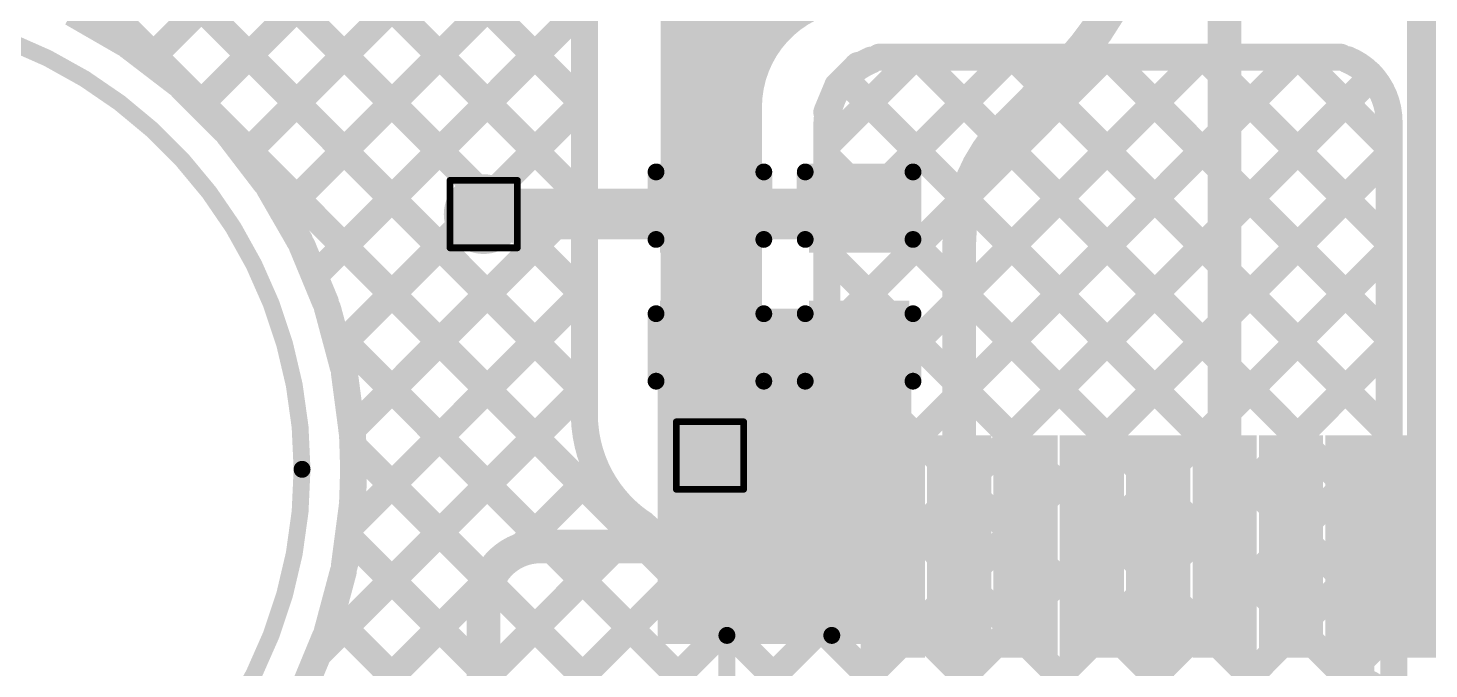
# Model space of a CAD drawing. Header units: inches. Extents: x -17 to 349, y -40 to 215.
# Drawn here: x 90.6 to 101.16, y 131.9 to 136.72 of the extents above; entities that cross this region are included whole.
import ezdxf

# ---------------------------------------------------------------- set-up
doc = ezdxf.new("R2010")
doc.units = ezdxf.units.IN
for name, color, linetype in [('Board Outline', 216, 'Continuous'), ('Bottom Layer', 5, 'Continuous'), ('Drill Drawing', 1, 'Continuous'), ('Top Layer', 1, 'Continuous'), ('Top Overlay', 2, 'Continuous'), ('Top Paste', 8, 'Continuous'), ('Top Solder', 216, 'Continuous'), ('Via Holes', 16, 'Continuous')]:
    doc.layers.add(name, color=color, linetype=linetype)

# ---------------------------------------------------------------- blocks, each defined once
blk = doc.blocks.new('C___0402_36')
at = {"layer": 'Top Layer'}
for points in [[(-0.699, -0.317), (-0.699, 0.318), (-0.241, 0.318), (-0.241, -0.317)], [(0.241, -0.317), (0.241, 0.318), (0.699, 0.318), (0.699, -0.317)]]:
    blk.add_hatch(color=1, dxfattribs=at).paths.add_polyline_path(points)
at = {"layer": 'Top Paste'}
for points in [[(-0.699, -0.317), (-0.699, 0.318), (-0.241, 0.318), (-0.241, -0.317)], [(0.241, -0.317), (0.241, 0.318), (0.699, 0.318), (0.699, -0.317)]]:
    blk.add_hatch(color=8, dxfattribs=at).paths.add_polyline_path(points)
at = {"layer": 'Top Solder'}
for points in [[(-0.758, -0.377), (-0.758, 0.378), (-0.181, 0.378), (-0.181, -0.377)], [(0.181, -0.377), (0.181, 0.378), (0.758, 0.378), (0.758, -0.377)]]:
    blk.add_hatch(color=216, dxfattribs=at).paths.add_polyline_path(points)
at = {"layer": 'Top Overlay'}
for points in [[(-0.787, -0.406, 0.127, 0.127, 0), (-0.787, 0.406, 0.127, 0.127, 0)], [(-0.279, 0.406, 0.127, 0.127, 0), (-0.787, 0.406, 0.127, 0.127, 0)], [(0.787, 0.406, 0.127, 0.127, 0), (0.279, 0.406, 0.127, 0.127, 0)], [(0.787, -0.406, 0.127, 0.127, 0), (0.787, 0.406, 0.127, 0.127, 0)], [(-0.787, -0.406, 0.127, 0.127, 0), (-0.279, -0.406, 0.127, 0.127, 0)], [(0.787, -0.406, 0.127, 0.127, 0), (0.279, -0.406, 0.127, 0.127, 0)]]:
    blk.add_lwpolyline(points, format="xyseb", dxfattribs=at)
for points in [[(-0.819, 0.406, 0.0635, 0.0635, 1), (-0.756, 0.406, 0.0635, 0.0635, 1)], [(-0.819, 0.406, 0.0635, 0.0635, 1), (-0.756, 0.406, 0.0635, 0.0635, 1)], [(-0.311, 0.406, 0.0635, 0.0635, 1), (-0.248, 0.406, 0.0635, 0.0635, 1)], [(0.248, 0.406, 0.0635, 0.0635, 1), (0.311, 0.406, 0.0635, 0.0635, 1)], [(0.756, 0.406, 0.0635, 0.0635, 1), (0.819, 0.406, 0.0635, 0.0635, 1)], [(0.756, 0.406, 0.0635, 0.0635, 1), (0.819, 0.406, 0.0635, 0.0635, 1)], [(-0.819, -0.406, 0.0635, 0.0635, 1), (-0.756, -0.406, 0.0635, 0.0635, 1)], [(-0.819, -0.406, 0.0635, 0.0635, 1), (-0.756, -0.406, 0.0635, 0.0635, 1)], [(-0.311, -0.406, 0.0635, 0.0635, 1), (-0.248, -0.406, 0.0635, 0.0635, 1)], [(0.248, -0.406, 0.0635, 0.0635, 1), (0.311, -0.406, 0.0635, 0.0635, 1)], [(0.756, -0.406, 0.0635, 0.0635, 1), (0.819, -0.406, 0.0635, 0.0635, 1)], [(0.756, -0.406, 0.0635, 0.0635, 1), (0.819, -0.406, 0.0635, 0.0635, 1)]]:
    blk.add_lwpolyline(points, format="xyseb", close=True, dxfattribs=at)
blk = doc.blocks.new('C___0402_37')
at = {"layer": 'Top Layer'}
for points in [[(-0.699, -0.318), (-0.699, 0.317), (-0.241, 0.317), (-0.241, -0.318)], [(0.241, -0.318), (0.241, 0.317), (0.699, 0.317), (0.699, -0.318)]]:
    blk.add_hatch(color=1, dxfattribs=at).paths.add_polyline_path(points)
at = {"layer": 'Top Paste'}
for points in [[(-0.699, -0.318), (-0.699, 0.317), (-0.241, 0.317), (-0.241, -0.318)], [(0.241, -0.318), (0.241, 0.317), (0.699, 0.317), (0.699, -0.318)]]:
    blk.add_hatch(color=8, dxfattribs=at).paths.add_polyline_path(points)
at = {"layer": 'Top Solder'}
for points in [[(-0.758, -0.377), (-0.758, 0.377), (-0.181, 0.377), (-0.181, -0.377)], [(0.181, -0.377), (0.181, 0.377), (0.758, 0.377), (0.758, -0.377)]]:
    blk.add_hatch(color=216, dxfattribs=at).paths.add_polyline_path(points)
at = {"layer": 'Top Overlay'}
for points in [[(-0.787, -0.406, 0.127, 0.127, 0), (-0.787, 0.406, 0.127, 0.127, 0)], [(-0.279, 0.406, 0.127, 0.127, 0), (-0.787, 0.406, 0.127, 0.127, 0)], [(0.787, 0.406, 0.127, 0.127, 0), (0.279, 0.406, 0.127, 0.127, 0)], [(0.787, -0.406, 0.127, 0.127, 0), (0.787, 0.406, 0.127, 0.127, 0)], [(-0.279, -0.406, 0.127, 0.127, 0), (-0.787, -0.406, 0.127, 0.127, 0)], [(0.787, -0.406, 0.127, 0.127, 0), (0.279, -0.406, 0.127, 0.127, 0)]]:
    blk.add_lwpolyline(points, format="xyseb", dxfattribs=at)
for points in [[(-0.819, 0.406, 0.0635, 0.0635, 1), (-0.756, 0.406, 0.0635, 0.0635, 1)], [(-0.819, 0.406, 0.0635, 0.0635, 1), (-0.756, 0.406, 0.0635, 0.0635, 1)], [(-0.311, 0.406, 0.0635, 0.0635, 1), (-0.248, 0.406, 0.0635, 0.0635, 1)], [(0.248, 0.406, 0.0635, 0.0635, 1), (0.311, 0.406, 0.0635, 0.0635, 1)], [(0.756, 0.406, 0.0635, 0.0635, 1), (0.819, 0.406, 0.0635, 0.0635, 1)], [(0.756, 0.406, 0.0635, 0.0635, 1), (0.819, 0.406, 0.0635, 0.0635, 1)], [(-0.819, -0.406, 0.0635, 0.0635, 1), (-0.756, -0.406, 0.0635, 0.0635, 1)], [(-0.819, -0.406, 0.0635, 0.0635, 1), (-0.756, -0.406, 0.0635, 0.0635, 1)], [(-0.311, -0.406, 0.0635, 0.0635, 1), (-0.248, -0.406, 0.0635, 0.0635, 1)], [(0.248, -0.406, 0.0635, 0.0635, 1), (0.311, -0.406, 0.0635, 0.0635, 1)], [(0.756, -0.406, 0.0635, 0.0635, 1), (0.819, -0.406, 0.0635, 0.0635, 1)], [(0.756, -0.406, 0.0635, 0.0635, 1), (0.819, -0.406, 0.0635, 0.0635, 1)]]:
    blk.add_lwpolyline(points, format="xyseb", close=True, dxfattribs=at)
blk = doc.blocks.new('64_TQFP__10_10__63')
at = {"layer": 'Top Layer'}
for points in [[(4.935, 3.89), (6.405, 3.89), (6.405, 3.61), (4.935, 3.61)], [(4.935, 3.39), (6.405, 3.39), (6.405, 3.11), (4.935, 3.11)], [(4.935, 2.89), (6.405, 2.89), (6.405, 2.61), (4.935, 2.61)], [(4.935, 2.39), (6.405, 2.39), (6.405, 2.11), (4.935, 2.11)], [(4.935, 1.89), (6.405, 1.89), (6.405, 1.61), (4.935, 1.61)], [(4.935, 1.39), (6.405, 1.39), (6.405, 1.11), (4.935, 1.11)], [(4.935, 0.89), (6.405, 0.89), (6.405, 0.61), (4.935, 0.61)], [(4.935, 0.39), (6.405, 0.39), (6.405, 0.11), (4.935, 0.11)], [(4.935, -0.11), (6.405, -0.11), (6.405, -0.39), (4.935, -0.39)]]:
    blk.add_hatch(color=1, dxfattribs=at).paths.add_polyline_path(points)
at = {"layer": 'Top Paste'}
for points in [[(4.935, 3.89), (6.405, 3.89), (6.405, 3.61), (4.935, 3.61)], [(4.935, 3.39), (6.405, 3.39), (6.405, 3.11), (4.935, 3.11)], [(4.935, 2.89), (6.405, 2.89), (6.405, 2.61), (4.935, 2.61)], [(4.935, 2.39), (6.405, 2.39), (6.405, 2.11), (4.935, 2.11)], [(4.935, 1.89), (6.405, 1.89), (6.405, 1.61), (4.935, 1.61)], [(4.935, 1.39), (6.405, 1.39), (6.405, 1.11), (4.935, 1.11)], [(4.935, 0.89), (6.405, 0.89), (6.405, 0.61), (4.935, 0.61)], [(4.935, 0.39), (6.405, 0.39), (6.405, 0.11), (4.935, 0.11)], [(4.935, -0.11), (6.405, -0.11), (6.405, -0.39), (4.935, -0.39)]]:
    blk.add_hatch(color=8, dxfattribs=at).paths.add_polyline_path(points)
at = {"layer": 'Top Solder'}
for points in [[(4.833, 3.992), (6.507, 3.992), (6.507, 3.508), (4.833, 3.508)], [(4.833, 3.492), (6.507, 3.492), (6.507, 3.008), (4.833, 3.008)], [(4.833, 2.992), (6.507, 2.992), (6.507, 2.508), (4.833, 2.508)], [(4.833, 2.492), (6.507, 2.492), (6.507, 2.008), (4.833, 2.008)], [(4.833, 1.992), (6.507, 1.992), (6.507, 1.508), (4.833, 1.508)], [(4.833, 1.492), (6.507, 1.492), (6.507, 1.008), (4.833, 1.008)], [(4.833, 0.992), (6.507, 0.992), (6.507, 0.508), (4.833, 0.508)], [(4.833, 0.492), (6.507, 0.492), (6.507, 0.008), (4.833, 0.008)], [(4.833, -0.008), (6.507, -0.008), (6.507, -0.492), (4.833, -0.492)]]:
    blk.add_hatch(color=216, dxfattribs=at).paths.add_polyline_path(points)
at = {"layer": 'Top Overlay'}
for points in [[(4.21, 5, 0.127, 0.127, 0), (5, 5, 0.127, 0.127, 0)], [(5, 5, 0.127, 0.127, 0), (5, 4.21, 0.127, 0.127, 0)]]:
    blk.add_lwpolyline(points, format="xyseb", dxfattribs=at)
for points in [[(4.968, 5, 0.0635, 0.0635, 1), (5.032, 5, 0.0635, 0.0635, 1)], [(4.968, 5, 0.0635, 0.0635, 1), (5.032, 5, 0.0635, 0.0635, 1)], [(4.968, 4.21, 0.0635, 0.0635, 1), (5.032, 4.21, 0.0635, 0.0635, 1)]]:
    blk.add_lwpolyline(points, format="xyseb", close=True, dxfattribs=at)

msp = doc.modelspace()

# ---------------------------------------------------------------- hatches: boundary and pattern name
at = {"layer": 'Bottom Layer'}
h = msp.add_hatch(color=5, dxfattribs=at)
edge = h.paths.add_edge_path()
edge.add_arc((94.037, 135.32), 0.3, 0, 360)
h = msp.add_hatch(color=5, dxfattribs=at)
edge = h.paths.add_edge_path()
edge.add_arc((95.742, 133.503), 0.3, 0, 360)
h = msp.add_hatch(color=5, dxfattribs=at)
edge = h.paths.add_edge_path()
edge.add_arc((100.62, 131.609), 0.3, 0, 360)
at = {"layer": 'Top Layer'}
h = msp.add_hatch(color=1, dxfattribs=at)
edge = h.paths.add_edge_path()
edge.add_arc((94.037, 135.32), 0.3, 0, 360)
msp.add_hatch(color=1, dxfattribs=at).paths.add_polyline_path([(95.349, 132.084), (97.26, 132.084), (97.26, 134.609), (95.349, 134.609)])
h = msp.add_hatch(color=1, dxfattribs=at)
edge = h.paths.add_edge_path()
edge.add_arc((95.742, 133.503), 0.3, 0, 360)
h = msp.add_hatch(color=1, dxfattribs=at)
edge = h.paths.add_edge_path()
edge.add_arc((100.62, 131.609), 0.3, 0, 360)
at = {"layer": 'Via Holes'}
h = msp.add_hatch(color=7, dxfattribs=at)
edge = h.paths.add_edge_path()
edge.add_arc((94.037, 135.32), 0.15, 0, 360)
h = msp.add_hatch(color=7, dxfattribs=at)
edge = h.paths.add_edge_path()
edge.add_arc((95.742, 133.503), 0.15, 0, 360)

# ---------------------------------------------------------------- linework, layer by layer
at = {"layer": 'Board Outline'}
for points in [[(89.211, 136.856, 0.127, 0.127, -0.414214), (92.669, 133.399, 0.127, 0.127, 0)], [(92.669, 133.399, 0.127, 0.127, -0.414214), (89.211, 129.942, 0.127, 0.127, 0)]]:
    msp.add_lwpolyline(points, format="xyseb", dxfattribs=at)
msp.add_lwpolyline([(92.637, 133.399, 0.0635, 0.0635, 1), (92.701, 133.399, 0.0635, 0.0635, 1)], format="xyseb", close=True, dxfattribs=at)
msp.add_lwpolyline([(92.637, 133.399, 0.0635, 0.0635, 1), (92.701, 133.399, 0.0635, 0.0635, 1)], format="xyseb", close=True, dxfattribs=at)
at = {"layer": 'Bottom Layer'}
for points in [[(87.876, 140.188, 0.203, 0.203, 0), (100.895, 127.17, 0.203, 0.203, 0)], [(88.595, 140.188, 0.203, 0.203, 0), (94.796, 133.987, 0.203, 0.203, 0)], [(89.313, 140.188, 0.203, 0.203, 0), (94.796, 134.705, 0.203, 0.203, 0)], [(90.032, 140.188, 0.203, 0.203, 0), (94.796, 135.424, 0.203, 0.203, 0)], [(90.75, 140.188, 0.203, 0.203, 0), (94.796, 136.142, 0.203, 0.203, 0)], [(91.074, 136.756, 0.203, 0.203, 0), (94.506, 140.188, 0.203, 0.203, 0)], [(91.51, 136.474, 0.203, 0.203, 0), (94.796, 139.761, 0.203, 0.203, 0)], [(94.796, 139.227, 0.203, 0.203, 0), (94.796, 133.815, 0.203, 0.203, 0)], [(91.897, 136.142, 0.203, 0.203, 0), (94.796, 139.042, 0.203, 0.203, 0)], [(95.753, 136.125, 0.762, 0.762, 0), (95.753, 138.35, 0.762, 0.762, 0)], [(92.236, 135.763, 0.203, 0.203, 0), (94.796, 138.324, 0.203, 0.203, 0)], [(92.526, 135.335, 0.203, 0.203, 0), (94.796, 137.605, 0.203, 0.203, 0)], [(95.753, 136.125, 0.762, 0.762, -0.414214), (96.866, 137.237, 0.762, 0.762, 0)], [(90.935, 136.836, 0.203, 0.203, 0), (91.327, 136.61, 0.203, 0.203, 0)], [(92.763, 134.854, 0.203, 0.203, 0), (94.796, 136.887, 0.203, 0.203, 0)], [(91.369, 136.582, 0.203, 0.203, 0), (91.728, 136.307, 0.203, 0.203, 0)], [(92.276, 128.619, 0.203, 0.203, 0), (100.158, 136.501, 0.203, 0.203, 0)], [(96.622, 135.839, 0.203, 0.203, 0), (97.284, 136.501, 0.203, 0.203, 0)], [(96.622, 135.121, 0.203, 0.203, 0), (98.002, 136.501, 0.203, 0.203, 0)], [(96.622, 133.684, 0.203, 0.203, 0), (99.439, 136.501, 0.203, 0.203, 0)], [(96.622, 134.402, 0.203, 0.203, 0), (98.721, 136.501, 0.203, 0.203, 0)], [(97.018, 136.501, 0.203, 0.203, 0), (100.494, 136.501, 0.203, 0.203, 0)], [(97.311, 136.501, 0.203, 0.203, 0), (100.895, 132.917, 0.203, 0.203, 0)], [(98.03, 136.501, 0.203, 0.203, 0), (100.859, 133.671, 0.203, 0.203, 0)], [(98.748, 136.501, 0.203, 0.203, 0), (100.859, 134.39, 0.203, 0.203, 0)], [(99.466, 136.501, 0.203, 0.203, 0), (100.859, 135.108, 0.203, 0.203, 0)], [(100.185, 136.501, 0.203, 0.203, 0), (100.859, 135.826, 0.203, 0.203, 0)], [(95.753, 133.514, 0.762, 0.762, 0), (95.753, 136.125, 0.762, 0.762, 0)], [(96.622, 135.979, 0.203, 0.203, -0.302887), (96.956, 136.479, 0.203, 0.203, 0)], [(96.705, 136.286, 0.203, 0.203, 0), (96.857, 136.439, 0.203, 0.203, 0)], [(100.547, 136.482, 0.203, 0.203, -0.097367), (100.71, 136.374, 0.203, 0.203, 0)], [(91.766, 136.273, 0.203, 0.203, 0), (92.086, 135.953, 0.203, 0.203, 0)], [(92.994, 128.619, 0.203, 0.203, 0), (100.729, 136.354, 0.203, 0.203, 0)], [(96.622, 136.087, 0.203, 0.203, 0), (96.705, 136.286, 0.203, 0.203, 0)], [(96.757, 136.337, 0.203, 0.203, 0), (100.895, 132.199, 0.203, 0.203, 0)], [(100.712, 136.372, 0.203, 0.203, -0.097307), (100.82, 136.209, 0.203, 0.203, 0)], [(92.941, 134.313, 0.203, 0.203, 0), (94.796, 136.168, 0.203, 0.203, 0)], [(100.821, 136.207, 0.203, 0.203, -0.097116), (100.859, 136.016, 0.203, 0.203, 0)], [(96.622, 133.649, 0.203, 0.203, 0), (96.622, 135.979, 0.203, 0.203, 0)], [(100.859, 136.014, 0.203, 0.203, 0), (100.859, 133.394, 0.203, 0.203, 0)], [(100.859, 136.014, 0.203, 0.203, 0), (100.859, 133.394, 0.203, 0.203, 0)], [(92.119, 135.915, 0.203, 0.203, 0), (92.394, 135.556, 0.203, 0.203, 0)], [(93.713, 128.619, 0.203, 0.203, 0), (100.859, 135.766, 0.203, 0.203, 0)], [(96.622, 135.753, 0.203, 0.203, 0), (100.895, 131.48, 0.203, 0.203, 0)], [(92.423, 135.514, 0.203, 0.203, 0), (92.649, 135.122, 0.203, 0.203, 0)], [(93.044, 133.698, 0.203, 0.203, 0), (94.796, 135.45, 0.203, 0.203, 0)], [(92.671, 135.077, 0.203, 0.203, 0), (92.844, 134.659, 0.203, 0.203, 0)], [(94.431, 128.619, 0.203, 0.203, 0), (100.859, 135.047, 0.203, 0.203, 0)], [(96.622, 135.034, 0.203, 0.203, 0), (100.895, 130.762, 0.203, 0.203, 0)], [(93.025, 132.961, 0.203, 0.203, 0), (94.796, 134.732, 0.203, 0.203, 0)], [(92.861, 134.611, 0.203, 0.203, 0), (92.978, 134.174, 0.203, 0.203, 0)], [(92.906, 134.44, 0.203, 0.203, 0), (100.895, 126.451, 0.203, 0.203, 0)], [(95.15, 128.619, 0.203, 0.203, 0), (100.859, 134.329, 0.203, 0.203, 0)], [(96.622, 134.316, 0.203, 0.203, 0), (100.895, 130.044, 0.203, 0.203, 0)], [(92.988, 134.124, 0.203, 0.203, 0), (93.047, 133.676, 0.203, 0.203, 0)], [(92.789, 132.006, 0.203, 0.203, 0), (94.796, 134.013, 0.203, 0.203, 0)], [(94.801, 133.717, 0.203, 0.203, -0.024544), (94.796, 133.815, 0.203, 0.203, 0)], [(93.05, 133.638, 0.203, 0.203, 0), (93.057, 133.412, 0.203, 0.203, 0)], [(94.839, 133.526, 0.203, 0.203, -0.049128), (94.801, 133.717, 0.203, 0.203, 0)], [(96.622, 133.648, 0.203, 0.203, -0.024535), (96.618, 133.567, 0.203, 0.203, 0)], [(93.052, 133.576, 0.203, 0.203, 0), (96.867, 129.761, 0.203, 0.203, 0)], [(96.618, 133.567, 0.203, 0.203, -0.049131), (96.587, 133.408, 0.203, 0.203, 0)], [(96.621, 133.599, 0.203, 0.203, 0), (100.895, 129.325, 0.203, 0.203, 0)], [(96.962, 129.713, 0.203, 0.203, 0), (100.859, 133.611, 0.203, 0.203, 0)], [(94.914, 133.345, 0.203, 0.203, -0.049128), (94.839, 133.526, 0.203, 0.203, 0)], [(89.287, 127.786, 0.203, 0.203, 0), (94.891, 133.39, 0.203, 0.203, 0)], [(93.05, 133.16, 0.203, 0.203, 0), (93.057, 133.386, 0.203, 0.203, 0)], [(95.022, 133.183, 0.203, 0.203, -0.049128), (94.914, 133.345, 0.203, 0.203, 0)], [(96.587, 133.408, 0.203, 0.203, -0.049131), (96.524, 133.257, 0.203, 0.203, 0)], [(100.875, 133.278, 0.203, 0.203, -0.049122), (100.859, 133.394, 0.203, 0.203, 0)], [(96.524, 133.257, 0.203, 0.203, -0.049131), (96.434, 133.122, 0.203, 0.203, 0)], [(100.895, 125.918, 0.203, 0.203, 0), (100.895, 133.213, 0.203, 0.203, 0)], [(92.988, 132.674, 0.203, 0.203, 0), (93.047, 133.122, 0.203, 0.203, 0)], [(95.16, 133.045, 0.203, 0.203, -0.049128), (95.022, 133.183, 0.203, 0.203, 0)], [(96.434, 133.122, 0.203, 0.203, -0.049131), (96.319, 133.007, 0.203, 0.203, 0)], [(95.239, 132.987, 0.203, 0.203, -0.024479), (95.16, 133.045, 0.203, 0.203, 0)], [(96.319, 133.007, 0.203, 0.203, -0.048166), (96.187, 132.918, 0.203, 0.203, 0)], [(96.409, 133.093, 0.203, 0.203, 0), (100.895, 128.607, 0.203, 0.203, 0)], [(90.006, 127.786, 0.203, 0.203, 0), (95.22, 133, 0.203, 0.203, 0)], [(96.187, 132.918, 0.203, 0.203, -0.365609), (95.239, 132.987, 0.203, 0.203, 0)], [(97.417, 129.449, 0.203, 0.203, 0), (100.895, 132.928, 0.203, 0.203, 0)], [(93.016, 132.893, 0.203, 0.203, 0), (96.231, 129.679, 0.203, 0.203, 0)], [(95.972, 132.811, 0.203, 0.203, 0), (100.895, 127.888, 0.203, 0.203, 0)], [(91.573, 128.634, 0.203, 0.203, 0), (95.716, 132.778, 0.203, 0.203, 0)], [(92.861, 132.187, 0.203, 0.203, 0), (92.978, 132.624, 0.203, 0.203, 0)], [(92.891, 132.3, 0.203, 0.203, 0), (95.97, 129.221, 0.203, 0.203, 0)], [(97.945, 129.259, 0.203, 0.203, 0), (100.895, 132.209, 0.203, 0.203, 0)], [(92.671, 131.721, 0.203, 0.203, 0), (92.844, 132.139, 0.203, 0.203, 0)]]:
    msp.add_lwpolyline(points, format="xyseb", dxfattribs=at)
for points in [[(91.023, 136.756, 0.102, 0.102, 1), (91.124, 136.756, 0.102, 0.102, 1)], [(91.276, 136.61, 0.102, 0.102, 1), (91.377, 136.61, 0.102, 0.102, 1)], [(91.318, 136.582, 0.102, 0.102, 1), (91.42, 136.582, 0.102, 0.102, 1)], [(96.967, 136.501, 0.102, 0.102, 1), (97.069, 136.501, 0.102, 0.102, 1)], [(97.233, 136.501, 0.102, 0.102, 1), (97.335, 136.501, 0.102, 0.102, 1)], [(97.26, 136.501, 0.102, 0.102, 1), (97.362, 136.501, 0.102, 0.102, 1)], [(97.951, 136.501, 0.102, 0.102, 1), (98.053, 136.501, 0.102, 0.102, 1)], [(97.979, 136.501, 0.102, 0.102, 1), (98.08, 136.501, 0.102, 0.102, 1)], [(98.67, 136.501, 0.102, 0.102, 1), (98.772, 136.501, 0.102, 0.102, 1)], [(98.697, 136.501, 0.102, 0.102, 1), (98.799, 136.501, 0.102, 0.102, 1)], [(99.388, 136.501, 0.102, 0.102, 1), (99.49, 136.501, 0.102, 0.102, 1)], [(99.416, 136.501, 0.102, 0.102, 1), (99.517, 136.501, 0.102, 0.102, 1)], [(100.107, 136.501, 0.102, 0.102, 1), (100.208, 136.501, 0.102, 0.102, 1)], [(100.134, 136.501, 0.102, 0.102, 1), (100.236, 136.501, 0.102, 0.102, 1)], [(100.444, 136.501, 0.102, 0.102, 1), (100.545, 136.501, 0.102, 0.102, 1)], [(91.459, 136.474, 0.102, 0.102, 1), (91.56, 136.474, 0.102, 0.102, 1)], [(95.563, 136.125, 0.381, 0.381, 1), (95.944, 136.125, 0.381, 0.381, 1)], [(95.563, 136.125, 0.381, 0.381, 1), (95.944, 136.125, 0.381, 0.381, 1)], [(95.563, 136.125, 0.381, 0.381, 1), (95.944, 136.125, 0.381, 0.381, 1)], [(96.807, 136.439, 0.102, 0.102, 1), (96.908, 136.439, 0.102, 0.102, 1)], [(96.905, 136.479, 0.102, 0.102, 1), (97.007, 136.479, 0.102, 0.102, 1)], [(100.497, 136.482, 0.102, 0.102, 1), (100.598, 136.482, 0.102, 0.102, 1)], [(91.677, 136.307, 0.102, 0.102, 1), (91.778, 136.307, 0.102, 0.102, 1)], [(91.715, 136.273, 0.102, 0.102, 1), (91.817, 136.273, 0.102, 0.102, 1)], [(96.654, 136.286, 0.102, 0.102, 1), (96.756, 136.286, 0.102, 0.102, 1)], [(96.654, 136.286, 0.102, 0.102, 1), (96.756, 136.286, 0.102, 0.102, 1)], [(96.706, 136.337, 0.102, 0.102, 1), (96.808, 136.337, 0.102, 0.102, 1)], [(100.659, 136.374, 0.102, 0.102, 1), (100.761, 136.374, 0.102, 0.102, 1)], [(100.661, 136.372, 0.102, 0.102, 1), (100.763, 136.372, 0.102, 0.102, 1)], [(100.678, 136.354, 0.102, 0.102, 1), (100.78, 136.354, 0.102, 0.102, 1)], [(94.745, 136.168, 0.102, 0.102, 1), (94.847, 136.168, 0.102, 0.102, 1)], [(100.77, 136.209, 0.102, 0.102, 1), (100.871, 136.209, 0.102, 0.102, 1)], [(100.77, 136.207, 0.102, 0.102, 1), (100.872, 136.207, 0.102, 0.102, 1)], [(91.846, 136.142, 0.102, 0.102, 1), (91.947, 136.142, 0.102, 0.102, 1)], [(94.745, 136.142, 0.102, 0.102, 1), (94.847, 136.142, 0.102, 0.102, 1)], [(96.572, 136.087, 0.102, 0.102, 1), (96.673, 136.087, 0.102, 0.102, 1)], [(96.572, 135.979, 0.102, 0.102, 1), (96.673, 135.979, 0.102, 0.102, 1)], [(96.572, 135.979, 0.102, 0.102, 1), (96.673, 135.979, 0.102, 0.102, 1)], [(100.809, 136.016, 0.102, 0.102, 1), (100.91, 136.016, 0.102, 0.102, 1)], [(100.809, 136.014, 0.102, 0.102, 1), (100.91, 136.014, 0.102, 0.102, 1)], [(100.809, 136.014, 0.102, 0.102, 1), (100.91, 136.014, 0.102, 0.102, 1)], [(92.035, 135.953, 0.102, 0.102, 1), (92.136, 135.953, 0.102, 0.102, 1)], [(92.068, 135.915, 0.102, 0.102, 1), (92.17, 135.915, 0.102, 0.102, 1)], [(92.185, 135.763, 0.102, 0.102, 1), (92.286, 135.763, 0.102, 0.102, 1)], [(96.572, 135.839, 0.102, 0.102, 1), (96.673, 135.839, 0.102, 0.102, 1)], [(96.572, 135.753, 0.102, 0.102, 1), (96.673, 135.753, 0.102, 0.102, 1)], [(100.809, 135.826, 0.102, 0.102, 1), (100.91, 135.826, 0.102, 0.102, 1)], [(100.809, 135.766, 0.102, 0.102, 1), (100.91, 135.766, 0.102, 0.102, 1)], [(92.344, 135.556, 0.102, 0.102, 1), (92.445, 135.556, 0.102, 0.102, 1)], [(92.372, 135.514, 0.102, 0.102, 1), (92.473, 135.514, 0.102, 0.102, 1)], [(94.745, 135.45, 0.102, 0.102, 1), (94.847, 135.45, 0.102, 0.102, 1)], [(92.475, 135.335, 0.102, 0.102, 1), (92.577, 135.335, 0.102, 0.102, 1)], [(94.745, 135.424, 0.102, 0.102, 1), (94.847, 135.424, 0.102, 0.102, 1)], [(92.598, 135.122, 0.102, 0.102, 1), (92.7, 135.122, 0.102, 0.102, 1)], [(96.572, 135.121, 0.102, 0.102, 1), (96.673, 135.121, 0.102, 0.102, 1)], [(92.62, 135.077, 0.102, 0.102, 1), (92.722, 135.077, 0.102, 0.102, 1)], [(96.572, 135.034, 0.102, 0.102, 1), (96.673, 135.034, 0.102, 0.102, 1)], [(100.809, 135.108, 0.102, 0.102, 1), (100.91, 135.108, 0.102, 0.102, 1)], [(100.809, 135.047, 0.102, 0.102, 1), (100.91, 135.047, 0.102, 0.102, 1)], [(92.713, 134.854, 0.102, 0.102, 1), (92.814, 134.854, 0.102, 0.102, 1)], [(94.745, 134.732, 0.102, 0.102, 1), (94.847, 134.732, 0.102, 0.102, 1)], [(94.745, 134.705, 0.102, 0.102, 1), (94.847, 134.705, 0.102, 0.102, 1)], [(92.794, 134.659, 0.102, 0.102, 1), (92.895, 134.659, 0.102, 0.102, 1)], [(92.81, 134.611, 0.102, 0.102, 1), (92.911, 134.611, 0.102, 0.102, 1)], [(92.856, 134.44, 0.102, 0.102, 1), (92.957, 134.44, 0.102, 0.102, 1)], [(96.572, 134.402, 0.102, 0.102, 1), (96.673, 134.402, 0.102, 0.102, 1)], [(100.809, 134.39, 0.102, 0.102, 1), (100.91, 134.39, 0.102, 0.102, 1)], [(92.89, 134.313, 0.102, 0.102, 1), (92.991, 134.313, 0.102, 0.102, 1)], [(96.572, 134.316, 0.102, 0.102, 1), (96.673, 134.316, 0.102, 0.102, 1)], [(100.809, 134.329, 0.102, 0.102, 1), (100.91, 134.329, 0.102, 0.102, 1)], [(92.927, 134.174, 0.102, 0.102, 1), (93.029, 134.174, 0.102, 0.102, 1)], [(92.937, 134.124, 0.102, 0.102, 1), (93.038, 134.124, 0.102, 0.102, 1)], [(94.745, 134.013, 0.102, 0.102, 1), (94.847, 134.013, 0.102, 0.102, 1)], [(94.745, 133.987, 0.102, 0.102, 1), (94.847, 133.987, 0.102, 0.102, 1)], [(94.745, 133.815, 0.102, 0.102, 1), (94.847, 133.815, 0.102, 0.102, 1)], [(94.745, 133.815, 0.102, 0.102, 1), (94.847, 133.815, 0.102, 0.102, 1)], [(95.563, 133.514, 0.381, 0.381, 1), (95.944, 133.514, 0.381, 0.381, 1)], [(92.993, 133.698, 0.102, 0.102, 1), (93.095, 133.698, 0.102, 0.102, 1)], [(92.996, 133.676, 0.102, 0.102, 1), (93.097, 133.676, 0.102, 0.102, 1)], [(92.999, 133.638, 0.102, 0.102, 1), (93.101, 133.638, 0.102, 0.102, 1)], [(94.75, 133.717, 0.102, 0.102, 1), (94.852, 133.717, 0.102, 0.102, 1)], [(94.75, 133.717, 0.102, 0.102, 1), (94.852, 133.717, 0.102, 0.102, 1)], [(96.572, 133.684, 0.102, 0.102, 1), (96.673, 133.684, 0.102, 0.102, 1)], [(96.572, 133.649, 0.102, 0.102, 1), (96.673, 133.649, 0.102, 0.102, 1)], [(96.572, 133.648, 0.102, 0.102, 1), (96.673, 133.648, 0.102, 0.102, 1)], [(100.809, 133.671, 0.102, 0.102, 1), (100.91, 133.671, 0.102, 0.102, 1)], [(93.001, 133.576, 0.102, 0.102, 1), (93.103, 133.576, 0.102, 0.102, 1)], [(96.568, 133.567, 0.102, 0.102, 1), (96.669, 133.567, 0.102, 0.102, 1)], [(96.568, 133.567, 0.102, 0.102, 1), (96.669, 133.567, 0.102, 0.102, 1)], [(96.57, 133.599, 0.102, 0.102, 1), (96.672, 133.599, 0.102, 0.102, 1)], [(100.809, 133.611, 0.102, 0.102, 1), (100.91, 133.611, 0.102, 0.102, 1)], [(94.788, 133.526, 0.102, 0.102, 1), (94.89, 133.526, 0.102, 0.102, 1)], [(94.788, 133.526, 0.102, 0.102, 1), (94.89, 133.526, 0.102, 0.102, 1)], [(93.006, 133.412, 0.102, 0.102, 1), (93.108, 133.412, 0.102, 0.102, 1)], [(93.006, 133.386, 0.102, 0.102, 1), (93.108, 133.386, 0.102, 0.102, 1)], [(94.841, 133.39, 0.102, 0.102, 1), (94.942, 133.39, 0.102, 0.102, 1)], [(94.863, 133.345, 0.102, 0.102, 1), (94.965, 133.345, 0.102, 0.102, 1)], [(94.863, 133.345, 0.102, 0.102, 1), (94.965, 133.345, 0.102, 0.102, 1)], [(96.536, 133.408, 0.102, 0.102, 1), (96.637, 133.408, 0.102, 0.102, 1)], [(96.536, 133.408, 0.102, 0.102, 1), (96.637, 133.408, 0.102, 0.102, 1)], [(100.809, 133.394, 0.102, 0.102, 1), (100.91, 133.394, 0.102, 0.102, 1)], [(100.809, 133.394, 0.102, 0.102, 1), (100.91, 133.394, 0.102, 0.102, 1)], [(100.809, 133.394, 0.102, 0.102, 1), (100.91, 133.394, 0.102, 0.102, 1)], [(96.474, 133.257, 0.102, 0.102, 1), (96.575, 133.257, 0.102, 0.102, 1)], [(96.474, 133.257, 0.102, 0.102, 1), (96.575, 133.257, 0.102, 0.102, 1)], [(100.824, 133.278, 0.102, 0.102, 1), (100.926, 133.278, 0.102, 0.102, 1)], [(100.844, 133.213, 0.102, 0.102, 1), (100.946, 133.213, 0.102, 0.102, 1)], [(92.996, 133.122, 0.102, 0.102, 1), (93.097, 133.122, 0.102, 0.102, 1)], [(92.999, 133.16, 0.102, 0.102, 1), (93.101, 133.16, 0.102, 0.102, 1)], [(94.972, 133.183, 0.102, 0.102, 1), (95.073, 133.183, 0.102, 0.102, 1)], [(94.972, 133.183, 0.102, 0.102, 1), (95.073, 133.183, 0.102, 0.102, 1)], [(96.383, 133.122, 0.102, 0.102, 1), (96.485, 133.122, 0.102, 0.102, 1)], [(96.383, 133.122, 0.102, 0.102, 1), (96.485, 133.122, 0.102, 0.102, 1)], [(95.11, 133.045, 0.102, 0.102, 1), (95.211, 133.045, 0.102, 0.102, 1)], [(95.11, 133.045, 0.102, 0.102, 1), (95.211, 133.045, 0.102, 0.102, 1)], [(96.268, 133.007, 0.102, 0.102, 1), (96.37, 133.007, 0.102, 0.102, 1)], [(96.268, 133.007, 0.102, 0.102, 1), (96.37, 133.007, 0.102, 0.102, 1)], [(96.358, 133.093, 0.102, 0.102, 1), (96.46, 133.093, 0.102, 0.102, 1)], [(92.975, 132.961, 0.102, 0.102, 1), (93.076, 132.961, 0.102, 0.102, 1)], [(95.169, 133, 0.102, 0.102, 1), (95.271, 133, 0.102, 0.102, 1)], [(95.188, 132.987, 0.102, 0.102, 1), (95.29, 132.987, 0.102, 0.102, 1)], [(95.188, 132.987, 0.102, 0.102, 1), (95.29, 132.987, 0.102, 0.102, 1)], [(96.136, 132.918, 0.102, 0.102, 1), (96.237, 132.918, 0.102, 0.102, 1)], [(96.136, 132.918, 0.102, 0.102, 1), (96.237, 132.918, 0.102, 0.102, 1)], [(100.844, 132.928, 0.102, 0.102, 1), (100.946, 132.928, 0.102, 0.102, 1)], [(100.844, 132.917, 0.102, 0.102, 1), (100.946, 132.917, 0.102, 0.102, 1)], [(92.966, 132.893, 0.102, 0.102, 1), (93.067, 132.893, 0.102, 0.102, 1)], [(95.922, 132.811, 0.102, 0.102, 1), (96.023, 132.811, 0.102, 0.102, 1)], [(95.666, 132.778, 0.102, 0.102, 1), (95.767, 132.778, 0.102, 0.102, 1)], [(92.927, 132.624, 0.102, 0.102, 1), (93.029, 132.624, 0.102, 0.102, 1)], [(92.937, 132.674, 0.102, 0.102, 1), (93.038, 132.674, 0.102, 0.102, 1)], [(92.84, 132.3, 0.102, 0.102, 1), (92.942, 132.3, 0.102, 0.102, 1)], [(92.81, 132.187, 0.102, 0.102, 1), (92.911, 132.187, 0.102, 0.102, 1)], [(100.844, 132.209, 0.102, 0.102, 1), (100.946, 132.209, 0.102, 0.102, 1)], [(100.844, 132.199, 0.102, 0.102, 1), (100.946, 132.199, 0.102, 0.102, 1)], [(92.794, 132.139, 0.102, 0.102, 1), (92.895, 132.139, 0.102, 0.102, 1)], [(92.739, 132.006, 0.102, 0.102, 1), (92.84, 132.006, 0.102, 0.102, 1)]]:
    msp.add_lwpolyline(points, format="xyseb", close=True, dxfattribs=at)
at = {"layer": 'Drill Drawing'}
for points in [[(93.783, 135.574, 0.0508, 0.0508, 0), (94.291, 135.574, 0.0508, 0.0508, 0)], [(93.783, 135.066, 0.0508, 0.0508, 0), (93.783, 135.574, 0.0508, 0.0508, 0)], [(94.291, 135.066, 0.0508, 0.0508, 0), (94.291, 135.574, 0.0508, 0.0508, 0)], [(93.783, 135.066, 0.0508, 0.0508, 0), (94.291, 135.066, 0.0508, 0.0508, 0)], [(95.488, 133.757, 0.0508, 0.0508, 0), (95.996, 133.757, 0.0508, 0.0508, 0)], [(95.488, 133.249, 0.0508, 0.0508, 0), (95.488, 133.757, 0.0508, 0.0508, 0)], [(95.996, 133.249, 0.0508, 0.0508, 0), (95.996, 133.757, 0.0508, 0.0508, 0)], [(95.488, 133.249, 0.0508, 0.0508, 0), (95.996, 133.249, 0.0508, 0.0508, 0)]]:
    msp.add_lwpolyline(points, format="xyseb", dxfattribs=at)
for points in [[(93.771, 135.574, 0.0254, 0.0254, 1), (93.796, 135.574, 0.0254, 0.0254, 1)], [(93.771, 135.574, 0.0254, 0.0254, 1), (93.796, 135.574, 0.0254, 0.0254, 1)], [(94.279, 135.574, 0.0254, 0.0254, 1), (94.304, 135.574, 0.0254, 0.0254, 1)], [(94.279, 135.574, 0.0254, 0.0254, 1), (94.304, 135.574, 0.0254, 0.0254, 1)], [(93.771, 135.066, 0.0254, 0.0254, 1), (93.796, 135.066, 0.0254, 0.0254, 1)], [(93.771, 135.066, 0.0254, 0.0254, 1), (93.796, 135.066, 0.0254, 0.0254, 1)], [(94.279, 135.066, 0.0254, 0.0254, 1), (94.304, 135.066, 0.0254, 0.0254, 1)], [(94.279, 135.066, 0.0254, 0.0254, 1), (94.304, 135.066, 0.0254, 0.0254, 1)], [(95.476, 133.757, 0.0254, 0.0254, 1), (95.501, 133.757, 0.0254, 0.0254, 1)], [(95.476, 133.757, 0.0254, 0.0254, 1), (95.501, 133.757, 0.0254, 0.0254, 1)], [(95.984, 133.757, 0.0254, 0.0254, 1), (96.009, 133.757, 0.0254, 0.0254, 1)], [(95.984, 133.757, 0.0254, 0.0254, 1), (96.009, 133.757, 0.0254, 0.0254, 1)], [(95.476, 133.249, 0.0254, 0.0254, 1), (95.501, 133.249, 0.0254, 0.0254, 1)], [(95.476, 133.249, 0.0254, 0.0254, 1), (95.501, 133.249, 0.0254, 0.0254, 1)], [(95.984, 133.249, 0.0254, 0.0254, 1), (96.009, 133.249, 0.0254, 0.0254, 1)], [(95.984, 133.249, 0.0254, 0.0254, 1), (96.009, 133.249, 0.0254, 0.0254, 1)]]:
    msp.add_lwpolyline(points, format="xyseb", close=True, dxfattribs=at)
at = {"layer": 'Top Layer'}
for points in [[(99.62, 132.819, 0.254, 0.254, 0), (99.62, 146.698, 0.254, 0.254, 0)], [(101.12, 132.819, 0.254, 0.254, 0), (101.12, 139.441, 0.254, 0.254, 0)], [(99.12, 138.167, 0.254, 0.254, -0.154625), (98.657, 136.704, 0.254, 0.254, 0)], [(98.657, 136.704, 0.254, 0.254, -0.042965), (98.377, 136.371, 0.254, 0.254, 0)], [(97.99, 135.984, 0.254, 0.254, 0), (98.377, 136.371, 0.254, 0.254, 0)], [(97.62, 135.091, 0.254, 0.254, -0.198912), (97.99, 135.984, 0.254, 0.254, 0)], [(94.037, 135.32, 0.381, 0.381, 0), (95.742, 135.32, 0.381, 0.381, 0)], [(95.742, 135.32, 0.381, 0.381, 0), (96.866, 135.32, 0.381, 0.381, 0)], [(97.62, 132.819, 0.254, 0.254, 0), (97.62, 135.091, 0.254, 0.254, 0)], [(94.037, 132.391, 0.254, 0.254, -0.414214), (94.465, 132.819, 0.254, 0.254, 0)], [(94.465, 132.819, 0.254, 0.254, 0), (97.12, 132.819, 0.254, 0.254, 0)], [(100.62, 131.609, 0.254, 0.254, 0), (100.62, 132.819, 0.254, 0.254, 0)], [(94.037, 130.677, 0.254, 0.254, 0), (94.037, 132.391, 0.254, 0.254, 0)]]:
    msp.add_lwpolyline(points, format="xyseb", dxfattribs=at)
for points in [[(98.594, 136.704, 0.127, 0.127, 1), (98.721, 136.704, 0.127, 0.127, 1)], [(98.594, 136.704, 0.127, 0.127, 1), (98.721, 136.704, 0.127, 0.127, 1)], [(98.313, 136.371, 0.127, 0.127, 1), (98.44, 136.371, 0.127, 0.127, 1)], [(98.313, 136.371, 0.127, 0.127, 1), (98.44, 136.371, 0.127, 0.127, 1)], [(97.926, 135.984, 0.127, 0.127, 1), (98.053, 135.984, 0.127, 0.127, 1)], [(97.926, 135.984, 0.127, 0.127, 1), (98.053, 135.984, 0.127, 0.127, 1)], [(93.942, 135.32, 0.191, 0.191, 1), (94.133, 135.32, 0.191, 0.191, 1)], [(95.647, 135.32, 0.191, 0.191, 1), (95.838, 135.32, 0.191, 0.191, 1)], [(95.647, 135.32, 0.191, 0.191, 1), (95.838, 135.32, 0.191, 0.191, 1)], [(96.771, 135.32, 0.191, 0.191, 1), (96.961, 135.32, 0.191, 0.191, 1)], [(97.557, 135.091, 0.127, 0.127, 1), (97.684, 135.091, 0.127, 0.127, 1)], [(97.557, 135.091, 0.127, 0.127, 1), (97.684, 135.091, 0.127, 0.127, 1)], [(94.402, 132.819, 0.127, 0.127, 1), (94.529, 132.819, 0.127, 0.127, 1)], [(94.402, 132.819, 0.127, 0.127, 1), (94.529, 132.819, 0.127, 0.127, 1)], [(97.057, 132.819, 0.127, 0.127, 1), (97.184, 132.819, 0.127, 0.127, 1)], [(97.557, 132.819, 0.127, 0.127, 1), (97.684, 132.819, 0.127, 0.127, 1)], [(99.557, 132.819, 0.127, 0.127, 1), (99.684, 132.819, 0.127, 0.127, 1)], [(100.557, 132.819, 0.127, 0.127, 1), (100.684, 132.819, 0.127, 0.127, 1)], [(101.057, 132.819, 0.127, 0.127, 1), (101.184, 132.819, 0.127, 0.127, 1)], [(93.974, 132.391, 0.127, 0.127, 1), (94.101, 132.391, 0.127, 0.127, 1)], [(93.974, 132.391, 0.127, 0.127, 1), (94.101, 132.391, 0.127, 0.127, 1)]]:
    msp.add_lwpolyline(points, format="xyseb", close=True, dxfattribs=at)

# ---------------------------------------------------------------- block references
for name, p, rotation in [('C___0402_37', (95.742, 134.85), 270), ('C___0402_36', (96.866, 134.85), 270), ('64_TQFP__10_10__63', (100.87, 127.149), 90)]:
    msp.add_blockref(name, p, dxfattribs=dict(rotation=rotation))

doc.saveas('drawing.dxf')
